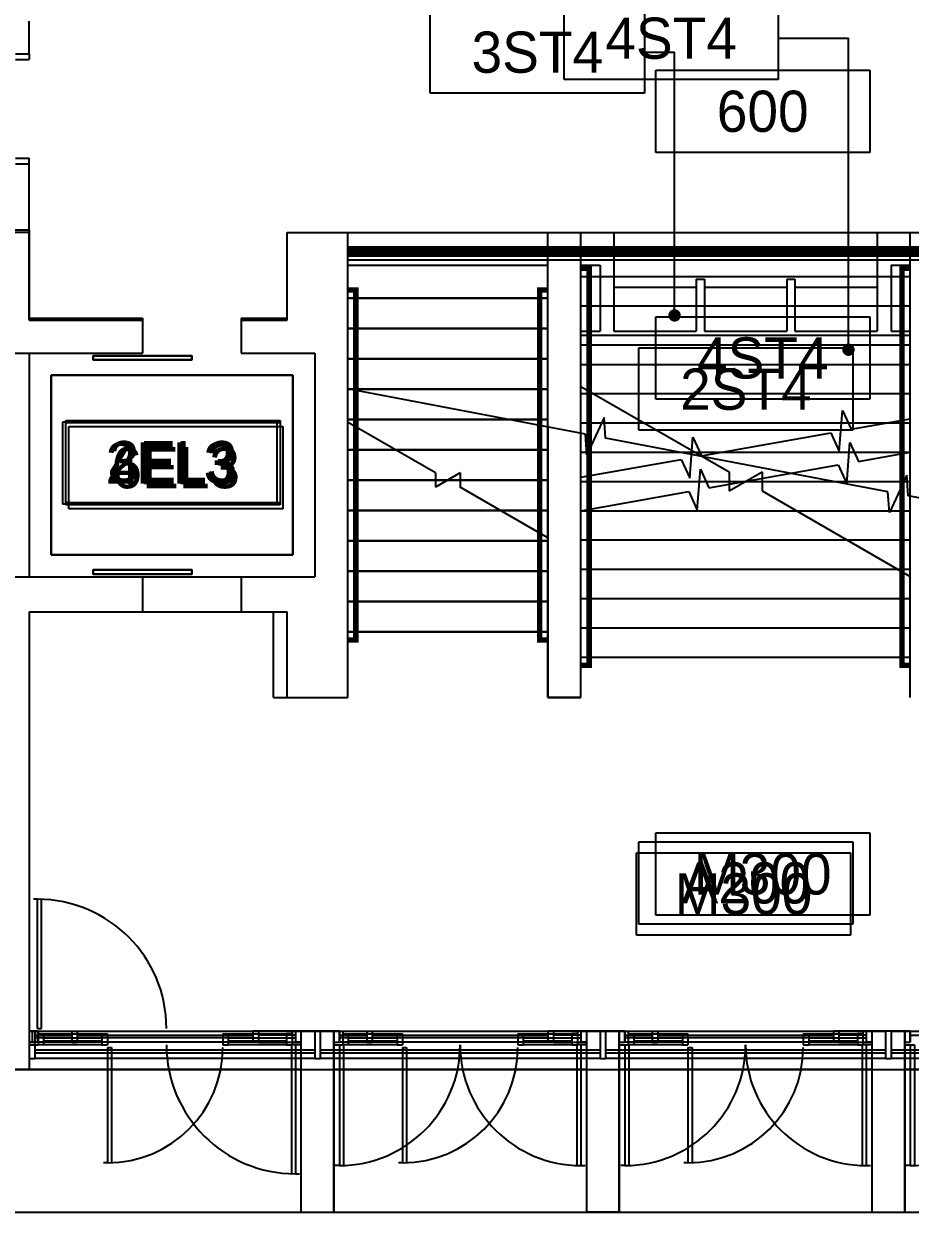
# Model space of a CAD drawing. Header units: inches. Extents: x -219 to 4035, y -10 to 4981.
# Drawn here: x 1685 to 2008, y 2234.5 to 2667.5 of the extents above; entities that cross this region are included whole.
import ezdxf
from ezdxf.enums import TextEntityAlignment as Align

# ---------------------------------------------------------------- set-up
doc = ezdxf.new("R2010")
doc.units = ezdxf.units.IN
doc.header["$LTSCALE"] = 48
doc.header["$MEASUREMENT"] = 0
doc.layers.get('0').update_dxf_attribs({"color": 13, "linetype": 'CONTINUOUS'})
for name, color, linetype in [('F1-BLDG3', 161, 'CONTINUOUS'), ('F2-BLDG1', 7, 'CONTINUOUS'), ('F2-BLDG3', 161, 'CONTINUOUS'), ('F2-BLDG4', 2, 'CONTINUOUS'), ('F2-BRKLINE', 201, 'CONTINUOUS'), ('F2-DOOR1', 3, 'CONTINUOUS'), ('F2-DOORJMB', 32, 'CONTINUOUS'), ('f2-handrail', 3, 'CONTINUOUS'), ('F2-RMNOS', 3, 'CONTINUOUS'), ('F2-STAIR1', 24, 'CONTINUOUS'), ('F2-WINDOW1', 1, 'CONTINUOUS'), ('F2-WINDOW2', 4, 'CONTINUOUS'), ('F3-BLDG1', 7, 'CONTINUOUS'), ('F3-BLDG4', 2, 'CONTINUOUS'), ('F3-BRKLINE', 201, 'CONTINUOUS'), ('F3-DOOR1', 3, 'CONTINUOUS'), ('F3-DOORJMB', 32, 'CONTINUOUS'), ('f3-handrail', 3, 'CONTINUOUS'), ('F3-RMNOS', 3, 'CONTINUOUS'), ('F3-STAIR1', 24, 'CONTINUOUS'), ('F4-BLDG1', 7, 'CONTINUOUS'), ('F4-BLDG4', 2, 'CONTINUOUS'), ('F4-BRKLINE', 201, 'CONTINUOUS'), ('F4-DOOR1', 3, 'CONTINUOUS'), ('f4-handrail', 3, 'CONTINUOUS'), ('F4-RMNOS', 3, 'CONTINUOUS'), ('F4-STAIR1', 24, 'CONTINUOUS'), ('F4-WINDOW1', 1, 'CONTINUOUS'), ('F4-WINDOW2', 4, 'CONTINUOUS'), ('F5-BLDG3', 161, 'CONTINUOUS'), ('F6-BLDG1', 7, 'CONTINUOUS'), ('F6-BLDG3', 161, 'CONTINUOUS'), ('F6-BLDG4', 2, 'CONTINUOUS'), ('F6-BRKLINE', 201, 'CONTINUOUS'), ('F6-DOOR1', 3, 'CONTINUOUS'), ('f6-handrail', 3, 'CONTINUOUS'), ('F6-RMNOS', 3, 'CONTINUOUS'), ('F6-STAIR1', 24, 'CONTINUOUS'), ('F6-WINDOW1', 1, 'CONTINUOUS'), ('F6-WINDOW2', 4, 'CONTINUOUS')]:
    doc.layers.add(name, color=color, linetype=linetype)
doc.styles.add('ORIG-RMNOS', font='noting.shx')

# ---------------------------------------------------------------- blocks, each defined once
blk = doc.blocks.new('rmnos')
at = {"color": 11}
for p, q in [((-0.40625, 0.15625), (0.40625, 0.15625)), ((-0.40625, -0.15625), (-0.40625, 0.15625)), ((0.40625, 0.15625), (0.40625, -0.15625)), ((0.40625, -0.15625), (-0.40625, -0.15625))]:
    blk.add_line(p, q, dxfattribs=at)
at = {"color": 9, "style": 'ORIG-RMNOS'}
blk.add_attdef('ROOM', text='', height=0.15625, dxfattribs=at).set_placement((0, 0), align=Align.MIDDLE)
blk = doc.blocks.new('ADR-44DL')
for p, q in [((0, 45), (-1.5, 45)), ((0, 1), (0, 45)), ((1.5, 1), (1.5, 44.97)), ((86.5, 1), (86.5, 44.97)), ((88, 1), (88, 45)), ((88, 45), (89.5, 45)), ((0, 1), (1.5, 1)), ((88, 1), (86.5, 1))]:
    blk.add_line(p, q)
for centre, start, end in [((0, 1), 0, 90), ((88, 1), 90, 180)]:
    blk.add_arc(centre, 44, start, end)
blk = doc.blocks.new('ADR-42R')
for p, q in [((-1.5, 1), (-1.5, 42.97)), ((0, 1), (0, 43)), ((0, 43), (1.5, 43)), ((0, 1), (-1.5, 1))]:
    blk.add_line(p, q)
blk.add_arc((0, 1), 42, 90, 180)

msp = doc.modelspace()

# ---------------------------------------------------------------- linework, layer by layer
at = {"layer": 'F1-BLDG3'}
msp.add_line((1655, 2286.5), (2241, 2286.5), dxfattribs=at)
at = {"layer": 'F2-BLDG1'}
for p, q in [((1687, 2656.5), (1687, 2668.5)), ((1682, 2656.5), (1687, 2656.5)), ((1682, 2616.5), (1687, 2616.5)), ((1687, 2559.5), (1687, 2616.5)), ((1781, 2591.5), (1803, 2591.5)), ((1781, 2559.5), (1781, 2591.5)), ((1803, 2591.5), (1803, 2422)), ((1876, 2591.5), (1900, 2591.5)), ((1876, 2422), (1876, 2591.5)), ((1900, 2591.5), (1900, 2555.5)), ((1996, 2591.5), (1996, 2555.5)), ((1996, 2591.5), (2020, 2591.5)), ((1930, 2574.5), (1933, 2574.5)), ((1930, 2574.5), (1930, 2555.5)), ((1933, 2574.5), (1933, 2555.5)), ((1963, 2574.5), (1963, 2555.5)), ((1963, 2574.5), (1966, 2574.5)), ((1966, 2574.5), (1966, 2555.5)), ((1687, 2559.5), (1728.25, 2559.5)), ((1728.25, 2559.5), (1728.25, 2547.5)), ((1764.25, 2559.5), (1764.25, 2547.5)), ((1764.25, 2559.5), (1781, 2559.5)), ((1900, 2555.5), (1930, 2555.5)), ((1933, 2555.5), (1963, 2555.5)), ((1966, 2555.5), (1996, 2555.5)), ((1888, 2422), (1888, 2550.5)), ((1888, 2550.5), (2008, 2550.5)), ((2008, 2422), (2008, 2550.5)), ((1675, 2547.5), (1728.25, 2547.5)), ((1764.25, 2547.5), (1791, 2547.5)), ((1791, 2547.5), (1791, 2466)), ((1582, 2466), (1728.25, 2466)), ((1728.25, 2466), (1728.25, 2453.25)), ((1764.25, 2466), (1791, 2466)), ((1764.25, 2466), (1764.25, 2453.25)), ((1687, 2453.25), (1687, 2286.5)), ((1687, 2453.25), (1728.25, 2453.25)), ((1764.25, 2453.25), (1776, 2453.25)), ((1776, 2422), (1776, 2453.25)), ((1776, 2422), (1803, 2422)), ((1888, 2422), (1876, 2422)), ((1786, 2300.5), (1798, 2300.5)), ((1786, 2300.5), (1786, 2234.5)), ((1798, 2300.5), (1798, 2234.5)), ((1890, 2300.5), (1902, 2300.5)), ((1890, 2300.5), (1890, 2234.5)), ((1902, 2300.5), (1902, 2234.5)), ((1994, 2300.5), (1994, 2234.5)), ((2006, 2300.5), (1994, 2300.5)), ((2006, 2300.5), (2006, 2234.5)), ((1687, 2286.5), (1655, 2286.5)), ((1786, 2234.5), (1798, 2234.5)), ((1902, 2234.5), (1890, 2234.5)), ((1994, 2234.5), (2006, 2234.5))]:
    msp.add_line(p, q, dxfattribs=at)
at = {"layer": 'F2-BLDG3'}
for p, q in [((1888, 2579.5), (1895, 2579.5)), ((1888, 2555.5), (1888, 2579.5)), ((1895, 2579.5), (1895, 2555.5)), ((2001, 2579.5), (2001, 2555.5)), ((2001, 2579.5), (2008, 2579.5)), ((2008, 2555.5), (2008, 2579.5)), ((1888, 2555.5), (1895, 2555.5)), ((2001, 2555.5), (2008, 2555.5)), ((1687, 2547.5), (1687, 2466))]:
    msp.add_line(p, q, dxfattribs=at)
at = {"layer": 'F2-BLDG4'}
for p, q in [((1900, 2571.5), (1930, 2571.5)), ((1933, 2571.5), (1963, 2571.5)), ((1966, 2571.5), (1996, 2571.5)), ((1783, 2539.5), (1695, 2539.5)), ((1695, 2539.5), (1695, 2474)), ((1783, 2474), (1783, 2539.5)), ((1695, 2474), (1783, 2474))]:
    msp.add_line(p, q, dxfattribs=at)
at = {"layer": 'F2-BRKLINE'}
for p, q in [((1888, 2535.39), (1942, 2504.21)), ((1942, 2504.21), (1942, 2497.29)), ((1942, 2497.29), (1954, 2504.21)), ((1954, 2504.21), (1954, 2497.29)), ((1954, 2497.29), (2008, 2466.11))]:
    msp.add_line(p, q, dxfattribs=at)
at = {"layer": 'F2-DOOR1'}
for points in [[(1710.25, 2545), (1746.25, 2545), (1746.25, 2546.5), (1710.25, 2546.5)], [(1710.25, 2467), (1746.25, 2467), (1746.25, 2468.5), (1710.25, 2468.5)]]:
    msp.add_lwpolyline(points, close=True, dxfattribs=at)
at = {"layer": 'F2-DOORJMB'}
for p, q in [((1682, 2654.5), (1687, 2654.5)), ((1687, 2656.5), (1687, 2654.5)), ((1682, 2618.5), (1687, 2618.5)), ((1687, 2616.5), (1687, 2618.5))]:
    msp.add_line(p, q, dxfattribs=at)
at = {"layer": 'f2-handrail', "const_width": 2}
for points in [[(1803, 2443), (1806, 2443), (1806, 2570.5), (1803, 2570.5)], [(1876, 2443), (1873, 2443), (1873, 2570.5), (1876, 2570.5)], [(1888, 2433.75), (1891, 2433.75), (1891, 2533.66)], [(2005, 2467.84), (2005, 2433.75), (2008, 2433.75)]]:
    msp.add_lwpolyline(points, dxfattribs=at)
at = {"layer": 'F2-STAIR1'}
for p, q in [((1876, 2567.5), (1803, 2567.5)), ((1876, 2556.45), (1803, 2556.45)), ((1876, 2545.41), (1803, 2545.41)), ((1876, 2534.36), (1803, 2534.36)), ((1888, 2532.75), (1892.57, 2532.75)), ((1876, 2523.32), (1803, 2523.32)), ((1888, 2522.08), (1911.05, 2522.08)), ((1876, 2512.27), (1803, 2512.27)), ((1888, 2511.42), (1929.52, 2511.42)), ((1876, 2501.23), (1803, 2501.23)), ((1888, 2500.75), (1942, 2500.75)), ((1948, 2500.75), (1954, 2500.75)), ((1876, 2490.18), (1803, 2490.18)), ((1888, 2490.08), (1966.48, 2490.08)), ((1876, 2479.14), (1803, 2479.14)), ((1888, 2479.42), (1984.95, 2479.42)), ((1888, 2468.75), (2003.43, 2468.75)), ((1876, 2468.09), (1803, 2468.09)), ((1876, 2457.05), (1803, 2457.05)), ((1888, 2458.08), (2008, 2458.08)), ((1888, 2447.42), (2008, 2447.42)), ((1876, 2446), (1803, 2446)), ((1888, 2436.75), (2008, 2436.75))]:
    msp.add_line(p, q, dxfattribs=at)
at = {"layer": 'F2-WINDOW1'}
for p, q in [((1692.25, 2299.5), (1713.5, 2299.5)), ((1759.5, 2299.5), (1780.75, 2299.5)), ((1803.25, 2299.5), (1821, 2299.5)), ((1867, 2299.5), (1884.75, 2299.5)), ((1907.25, 2299.5), (1925, 2299.5)), ((1971, 2299.5), (1988.75, 2299.5)), ((1692.25, 2298), (1713.5, 2298)), ((1692.25, 2297), (1713.5, 2297)), ((1713.5, 2295.5), (1692.25, 2295.5)), ((1759.5, 2298), (1780.75, 2298)), ((1759.5, 2297), (1780.75, 2297)), ((1780.75, 2295.5), (1759.5, 2295.5)), ((1803.25, 2298), (1821, 2298)), ((1803.25, 2297), (1821, 2297)), ((1821, 2295.5), (1803.25, 2295.5)), ((1867, 2298), (1884.75, 2298)), ((1867, 2297), (1884.75, 2297)), ((1884.75, 2295.5), (1867, 2295.5)), ((1907.25, 2298), (1925, 2298)), ((1907.25, 2297), (1925, 2297)), ((1925, 2295.5), (1907.25, 2295.5)), ((1971, 2298), (1988.75, 2298)), ((1971, 2297), (1988.75, 2297)), ((1988.75, 2295.5), (1971, 2295.5))]:
    msp.add_line(p, q, dxfattribs=at)
at = {"layer": 'F2-WINDOW2'}
for p, q in [((1687, 2300.5), (1690.25, 2300.5)), ((1690.25, 2300.5), (1690.25, 2295.5)), ((1690.25, 2299.5), (1692.25, 2299.5)), ((1692.25, 2299.5), (1692.25, 2295.5)), ((1713.5, 2299.5), (1715.5, 2299.5)), ((1713.5, 2299.5), (1713.5, 2295.5)), ((1715.5, 2299.5), (1715.5, 2295.5)), ((1757.5, 2299.5), (1759.5, 2299.5)), ((1757.5, 2299.5), (1757.5, 2295.5)), ((1759.5, 2299.5), (1759.5, 2295.5)), ((1782.75, 2299.5), (1780.75, 2299.5)), ((1780.75, 2299.5), (1780.75, 2295.5)), ((1782.75, 2300.5), (1782.75, 2295.5)), ((1786, 2300.5), (1782.75, 2300.5)), ((1798, 2300.5), (1801.25, 2300.5)), ((1801.25, 2300.5), (1801.25, 2295.5)), ((1801.25, 2299.5), (1803.25, 2299.5)), ((1803.25, 2299.5), (1803.25, 2295.5)), ((1821, 2299.5), (1823, 2299.5)), ((1821, 2299.5), (1821, 2295.5)), ((1823, 2299.5), (1823, 2295.5)), ((1865, 2299.5), (1865, 2295.5)), ((1865, 2299.5), (1867, 2299.5)), ((1867, 2299.5), (1867, 2295.5)), ((1886.75, 2299.5), (1884.75, 2299.5)), ((1884.75, 2299.5), (1884.75, 2295.5)), ((1886.75, 2300.5), (1886.75, 2295.5)), ((1890, 2300.5), (1886.75, 2300.5)), ((1902, 2300.5), (1905.25, 2300.5)), ((1905.25, 2300.5), (1905.25, 2295.5)), ((1905.25, 2299.5), (1907.25, 2299.5)), ((1907.25, 2299.5), (1907.25, 2295.5)), ((1925, 2299.5), (1927, 2299.5)), ((1925, 2299.5), (1925, 2295.5)), ((1927, 2299.5), (1927, 2295.5)), ((1969, 2299.5), (1971, 2299.5)), ((1969, 2299.5), (1969, 2295.5)), ((1971, 2299.5), (1971, 2295.5)), ((1990.75, 2299.5), (1988.75, 2299.5)), ((1988.75, 2299.5), (1988.75, 2295.5)), ((1990.75, 2300.5), (1990.75, 2295.5)), ((1994, 2300.5), (1990.75, 2300.5)), ((2006, 2300.5), (2009.25, 2300.5)), ((1687, 2295.5), (1690.25, 2295.5)), ((1692.25, 2295.5), (1690.25, 2295.5)), ((1713.5, 2295.5), (1715.5, 2295.5)), ((1757.5, 2295.5), (1759.5, 2295.5)), ((1780.75, 2295.5), (1782.75, 2295.5)), ((1786, 2295.5), (1782.75, 2295.5)), ((1798, 2295.5), (1801.25, 2295.5)), ((1803.25, 2295.5), (1801.25, 2295.5)), ((1821, 2295.5), (1823, 2295.5)), ((1865, 2295.5), (1867, 2295.5)), ((1884.75, 2295.5), (1886.75, 2295.5)), ((1890, 2295.5), (1886.75, 2295.5)), ((1902, 2295.5), (1905.25, 2295.5)), ((1907.25, 2295.5), (1905.25, 2295.5)), ((1925, 2295.5), (1927, 2295.5)), ((1969, 2295.5), (1971, 2295.5)), ((1988.75, 2295.5), (1990.75, 2295.5)), ((1994, 2295.5), (1990.75, 2295.5)), ((2006, 2295.5), (2009.25, 2295.5))]:
    msp.add_line(p, q, dxfattribs=at)
at = {"layer": 'F3-BLDG1'}
for p, q in [((1687, 2591.5), (1635.25, 2591.5)), ((1687, 2591.5), (1687, 2559.5)), ((1781, 2591.5), (1803, 2591.5)), ((1781, 2559.5), (1781, 2591.5)), ((1803, 2591.5), (1803, 2422)), ((1876, 2591.5), (1888, 2591.5)), ((1876, 2422), (1876, 2591.5)), ((1888, 2422), (1888, 2591.5)), ((2008, 2591.5), (2020, 2591.5)), ((2008, 2422), (2008, 2591.5)), ((1687, 2559.5), (1728.25, 2559.5)), ((1728.25, 2559.5), (1728.25, 2547.5)), ((1764.25, 2559.5), (1764.25, 2547.5)), ((1764.25, 2559.5), (1781, 2559.5)), ((1687, 2547.5), (1687, 2466)), ((1687, 2547.5), (1687, 2466)), ((1687, 2547.5), (1728.25, 2547.5)), ((1764.25, 2547.5), (1791, 2547.5)), ((1791, 2547.5), (1791, 2466)), ((1687, 2466), (1728.25, 2466)), ((1728.25, 2466), (1728.25, 2453.25)), ((1764.25, 2466), (1791, 2466)), ((1764.25, 2466), (1764.25, 2453.25)), ((1687, 2453.25), (1687, 2300.5)), ((1687, 2453.25), (1728.25, 2453.25)), ((1764.25, 2453.25), (1776, 2453.25)), ((1776, 2422), (1776, 2453.25)), ((1776, 2422), (1803, 2422)), ((1876, 2422), (1888, 2422)), ((1688, 2300.5), (1687, 2300.5)), ((1688, 2300.5), (1688, 2296.5)), ((1786, 2300.5), (1786, 2234.5)), ((1798, 2300.5), (1786, 2300.5)), ((1798, 2234.5), (1798, 2300.5)), ((1890, 2300.5), (1890, 2234.5)), ((1902, 2300.5), (1890, 2300.5)), ((1902, 2234.5), (1902, 2300.5)), ((1994, 2300.5), (1994, 2234.5)), ((2006, 2300.5), (1994, 2300.5)), ((2006, 2234.5), (2006, 2300.5)), ((1687, 2296.5), (1687, 2286.5)), ((1688, 2296.5), (1687, 2296.5)), ((1662.75, 2286.5), (1687, 2286.5)), ((1786, 2234.5), (1798, 2234.5)), ((1890, 2234.5), (1902, 2234.5)), ((1994, 2234.5), (2006, 2234.5))]:
    msp.add_line(p, q, dxfattribs=at)
at = {"layer": 'F3-BLDG4'}
for p, q in [((1783, 2539.5), (1695, 2539.5)), ((1695, 2539.5), (1695, 2474)), ((1783, 2474), (1783, 2539.5)), ((1695, 2474), (1783, 2474))]:
    msp.add_line(p, q, dxfattribs=at)
at = {"layer": 'F3-BRKLINE'}
for p, q in [((1982.16, 2511.64), (1983.29, 2526.6)), ((1983.29, 2526.6), (1986.43, 2519.78)), ((1986.43, 2519.78), (2008, 2523.61)), ((1927.64, 2501.95), (1928.77, 2516.91)), ((1928.77, 2516.91), (1931.91, 2510.09)), ((1931.91, 2510.09), (1979.05, 2518.47)), ((1979.05, 2518.47), (1982.16, 2511.64)), ((1984.91, 2499.93), (1986.04, 2514.89)), ((1986.04, 2514.89), (1989.18, 2508.07)), ((1989.18, 2508.07), (2008, 2511.42)), ((1888, 2502.28), (1924.53, 2508.77)), ((1924.53, 2508.77), (1927.64, 2501.95)), ((1930.39, 2490.24), (1931.52, 2505.2)), ((1931.52, 2505.2), (1934.66, 2498.38)), ((1934.66, 2498.38), (1981.8, 2506.76)), ((1981.8, 2506.76), (1984.91, 2499.93)), ((1888, 2490.08), (1927.28, 2497.07)), ((1927.28, 2497.07), (1930.39, 2490.24))]:
    msp.add_line(p, q, dxfattribs=at)
at = {"layer": 'F3-DOOR1'}
for p, q in [((1690, 2348.5), (1688.5, 2348.5)), ((1690, 2301.5), (1690, 2348.5)), ((1691.5, 2301.5), (1691.5, 2348.48)), ((1690, 2301.5), (1691.5, 2301.5)), ((1784, 2295.5), (1782.5, 2295.5)), ((1782.5, 2295.5), (1782.5, 2248.52)), ((1784, 2295.5), (1784, 2248.5)), ((1784, 2248.5), (1785.5, 2248.5))]:
    msp.add_line(p, q, dxfattribs=at)
for points in [[(1710.25, 2545), (1746.25, 2545), (1746.25, 2546.5), (1710.25, 2546.5)], [(1710.25, 2468.5), (1746.25, 2468.5), (1746.25, 2467), (1710.25, 2467)]]:
    msp.add_lwpolyline(points, close=True, dxfattribs=at)
for centre, start, end in [((1690, 2301.5), 0, 90), ((1784, 2295.5), 180, 270)]:
    msp.add_arc(centre, 47, start, end, dxfattribs=at)
at = {"layer": 'F3-DOORJMB'}
for p, q in [((1690, 2300.5), (1688, 2300.5)), ((1690, 2300.5), (1690, 2296.5)), ((1784, 2300.5), (1784, 2296.5)), ((1786, 2300.5), (1784, 2300.5)), ((1800, 2300.5), (1798, 2300.5)), ((1800, 2296.5), (1800, 2300.5)), ((1888, 2300.5), (1888, 2296.5)), ((1890, 2300.5), (1888, 2300.5)), ((1904, 2300.5), (1902, 2300.5)), ((1904, 2296.5), (1904, 2300.5)), ((1992, 2300.5), (1992, 2296.5)), ((1994, 2300.5), (1992, 2300.5)), ((2008, 2300.5), (2006, 2300.5)), ((2008, 2296.5), (2008, 2300.5)), ((1690, 2296.5), (1688, 2296.5)), ((1784, 2296.5), (1786, 2296.5)), ((1798, 2296.5), (1800, 2296.5)), ((1888, 2296.5), (1890, 2296.5)), ((1902, 2296.5), (1904, 2296.5)), ((1992, 2296.5), (1994, 2296.5)), ((2006, 2296.5), (2008, 2296.5))]:
    msp.add_line(p, q, dxfattribs=at)
at = {"layer": 'f3-handrail', "const_width": 2}
for points in [[(1888, 2578.42), (1891, 2578.42), (1891, 2502.81)], [(2008, 2578.42), (2005, 2578.42), (2005, 2523.08)], [(1803, 2443), (1806, 2443), (1806, 2570.5), (1803, 2570.5)], [(1876, 2570.5), (1873, 2570.5), (1873, 2443), (1876, 2443)], [(2005, 2510.88), (2005, 2438.35)], [(1891, 2490.62), (1891, 2438.35)]]:
    msp.add_lwpolyline(points, dxfattribs=at)
at = {"layer": 'F3-RMNOS', "color": 4}
for p, q in [((1911.13, 2657.16), (1922.13, 2657.16)), ((1922.13, 2571), (1922.13, 2657.16)), ((1922.13, 2559), (1922.13, 2571))]:
    msp.add_line(p, q, dxfattribs=at)
at = {"layer": 'F3-RMNOS', "color": 4, "const_width": 2.25}
msp.add_lwpolyline([(1922.13, 2562.38, 1), (1922.13, 2560.12, 1)], format="xyb", close=True, dxfattribs=at)
at = {"layer": 'F3-STAIR1'}
for p, q in [((1888, 2575.42), (2008, 2575.42)), ((1803, 2567.5), (1876, 2567.5)), ((1888, 2564.75), (2008, 2564.75)), ((1803, 2556.45), (1876, 2556.45)), ((1888, 2554.08), (2008, 2554.08)), ((1803, 2545.41), (1876, 2545.41)), ((1888, 2543.42), (2008, 2543.42)), ((1803, 2534.36), (1876, 2534.36)), ((1888, 2532.75), (2008, 2532.75)), ((1803, 2523.32), (1876, 2523.32)), ((1888, 2522.08), (1999.39, 2522.08)), ((1803, 2512.27), (1876, 2512.27)), ((1888, 2511.42), (1928.35, 2511.42)), ((1931.3, 2511.42), (1939.39, 2511.42)), ((1985.78, 2511.42), (1987.64, 2511.42)), ((1803, 2501.23), (1876, 2501.23)), ((1931.18, 2500.75), (1933.57, 2500.75)), ((1948, 2500.75), (2008, 2500.75)), ((1803, 2490.18), (1876, 2490.18)), ((1888, 2490.08), (2008, 2490.08)), ((1803, 2479.14), (1876, 2479.14)), ((1888, 2479.42), (2008, 2479.42)), ((1888, 2468.75), (2008, 2468.75)), ((1803, 2468.09), (1876, 2468.09)), ((1803, 2457.05), (1876, 2457.05)), ((1803, 2446), (1876, 2446))]:
    msp.add_line(p, q, dxfattribs=at)
at = {"layer": 'F4-BLDG1'}
for p, q in [((1687, 2591.5), (1635.25, 2591.5)), ((1687, 2591.5), (1687, 2560.25)), ((1781, 2591.5), (1888, 2591.5)), ((1781, 2560.25), (1781, 2591.5)), ((1888, 2422), (1888, 2591.5)), ((2008, 2591.5), (2116, 2591.5)), ((2008, 2422), (2008, 2591.5)), ((1803, 2579.5), (1876, 2579.5)), ((1803, 2579.5), (1803, 2422)), ((1876, 2422), (1876, 2579.5)), ((1687, 2560.25), (1728.25, 2560.25)), ((1728.25, 2560.25), (1728.25, 2547.5)), ((1764.25, 2560.25), (1764.25, 2547.5)), ((1764.25, 2560.25), (1781, 2560.25)), ((1687, 2547.5), (1687, 2466)), ((1687, 2547.5), (1728.25, 2547.5)), ((1764.25, 2547.5), (1791, 2547.5)), ((1791, 2547.5), (1791, 2466)), ((1687, 2466), (1728.25, 2466)), ((1728.25, 2466), (1728.25, 2453.25)), ((1764.25, 2466), (1791, 2466)), ((1764.25, 2466), (1764.25, 2453.25)), ((1687, 2453.25), (1687, 2286.5)), ((1687, 2453.25), (1728.25, 2453.25)), ((1764.25, 2453.25), (1781, 2453.25)), ((1781, 2422), (1781, 2453.25)), ((1781, 2422), (1803, 2422)), ((1888, 2422), (1876, 2422)), ((1786, 2300.5), (1786, 2234.5)), ((1786, 2300.5), (1798, 2300.5)), ((1798, 2300.5), (1798, 2234.5)), ((1890, 2300.5), (1890, 2234.5)), ((1890, 2300.5), (1902, 2300.5)), ((1902, 2300.5), (1902, 2234.5)), ((1994, 2300.5), (1994, 2234.5)), ((2006, 2300.5), (1994, 2300.5)), ((2006, 2300.5), (2006, 2234.5)), ((1687, 2286.5), (1655, 2286.5)), ((1786, 2234.5), (1798, 2234.5)), ((1902, 2234.5), (1890, 2234.5)), ((1994, 2234.5), (2006, 2234.5))]:
    msp.add_line(p, q, dxfattribs=at)
at = {"layer": 'F4-BLDG4'}
for p, q in [((1695, 2539.5), (1695, 2474)), ((1783, 2539.5), (1695, 2539.5)), ((1783, 2474), (1783, 2539.5)), ((1695, 2474), (1783, 2474)), ((1786, 2286.5), (1687, 2286.5)), ((1890, 2286.5), (1798, 2286.5)), ((1994, 2286.5), (1902, 2286.5)), ((2098, 2286.5), (2006, 2286.5))]:
    msp.add_line(p, q, dxfattribs=at)
at = {"layer": 'F4-BRKLINE'}
for p, q in [((1835, 2503.83), (1803, 2522.3)), ((1835, 2503.83), (1835, 2498.63)), ((1844, 2503.83), (1835, 2498.63)), ((1844, 2503.83), (1844, 2498.63)), ((1876, 2480.15), (1844, 2498.63))]:
    msp.add_line(p, q, dxfattribs=at)
at = {"layer": 'F4-DOOR1'}
for points in [[(1710.25, 2546.5), (1710.25, 2545), (1746.25, 2545), (1746.25, 2546.5)], [(1710.25, 2468.5), (1710.25, 2467), (1746.25, 2467), (1746.25, 2468.5)]]:
    msp.add_lwpolyline(points, close=True, dxfattribs=at)
at = {"layer": 'f4-handrail', "const_width": 2}
for points in [[(1888, 2578.42), (1891, 2578.42), (1891, 2438.35)], [(2008, 2578.42), (2005, 2578.42), (2005, 2438.35)], [(1803, 2443), (1806, 2443), (1806, 2520.57)], [(1876, 2443), (1873, 2443), (1873, 2481.89)]]:
    msp.add_lwpolyline(points, dxfattribs=at)
at = {"layer": 'F4-RMNOS', "color": 4}
for p, q in [((1959.88, 2662.25), (1985.5, 2662.25)), ((1985.5, 2558.5), (1985.5, 2662.25)), ((1985.5, 2546.5), (1985.5, 2558.5))]:
    msp.add_line(p, q, dxfattribs=at)
at = {"layer": 'F4-RMNOS', "color": 4, "const_width": 2.25}
msp.add_lwpolyline([(1985.5, 2549.88, 1), (1985.5, 2547.62, 1)], format="xyb", close=True, dxfattribs=at)
at = {"layer": 'F4-STAIR1'}
for p, q in [((1888, 2575.42), (2008, 2575.42)), ((1888, 2564.75), (2008, 2564.75)), ((1888, 2554.08), (2008, 2554.08)), ((1888, 2543.42), (2008, 2543.42)), ((1888, 2532.75), (2008, 2532.75)), ((1888, 2522.08), (2008, 2522.08)), ((1803, 2512.27), (1820.37, 2512.27)), ((1888, 2511.42), (2008, 2511.42)), ((1803, 2501.23), (1835, 2501.23)), ((1839.5, 2501.23), (1844, 2501.23)), ((1888, 2500.75), (2008, 2500.75)), ((1803, 2490.18), (1858.63, 2490.18)), ((1888, 2490.08), (2008, 2490.08)), ((1803, 2479.14), (1876, 2479.14)), ((1888, 2479.42), (2008, 2479.42)), ((1888, 2468.75), (2008, 2468.75)), ((1803, 2468.09), (1876, 2468.09)), ((1803, 2457.05), (1876, 2457.05)), ((1803, 2446), (1876, 2446))]:
    msp.add_line(p, q, dxfattribs=at)
at = {"layer": 'F4-WINDOW1'}
for p, q in [((1689, 2300.5), (1702.5, 2300.5)), ((1704.5, 2300.5), (1768.5, 2300.5)), ((1784, 2300.5), (1770.5, 2300.5)), ((1800, 2300.5), (1810, 2300.5)), ((1812, 2300.5), (1876, 2300.5)), ((1888, 2300.5), (1878, 2300.5)), ((1904, 2300.5), (1914, 2300.5)), ((1916, 2300.5), (1980, 2300.5)), ((1992, 2300.5), (1982, 2300.5)), ((2008, 2300.5), (2018, 2300.5)), ((1689, 2299), (1702.5, 2299)), ((1702.5, 2298), (1689, 2298)), ((1702.5, 2296.5), (1689, 2296.5)), ((1704.5, 2299), (1768.5, 2299)), ((1768.5, 2298), (1704.5, 2298)), ((1768.5, 2296.5), (1704.5, 2296.5)), ((1784, 2299), (1770.5, 2299)), ((1770.5, 2298), (1784, 2298)), ((1770.5, 2296.5), (1784, 2296.5)), ((1800, 2299), (1810, 2299)), ((1810, 2298), (1800, 2298)), ((1810, 2296.5), (1800, 2296.5)), ((1812, 2299), (1876, 2299)), ((1876, 2298), (1812, 2298)), ((1876, 2296.5), (1812, 2296.5)), ((1888, 2299), (1878, 2299)), ((1878, 2298), (1888, 2298)), ((1878, 2296.5), (1888, 2296.5)), ((1904, 2299), (1914, 2299)), ((1914, 2298), (1904, 2298)), ((1914, 2296.5), (1904, 2296.5)), ((1916, 2299), (1980, 2299)), ((1980, 2298), (1916, 2298)), ((1980, 2296.5), (1916, 2296.5)), ((1992, 2299), (1982, 2299)), ((1982, 2298), (1992, 2298)), ((1982, 2296.5), (1992, 2296.5)), ((2008, 2299), (2018, 2299))]:
    msp.add_line(p, q, dxfattribs=at)
at = {"layer": 'F4-WINDOW2'}
for p, q in [((1687, 2300.5), (1689, 2300.5)), ((1689, 2300.5), (1689, 2296.5)), ((1702.5, 2300.5), (1704.5, 2300.5)), ((1702.5, 2300.5), (1702.5, 2296.5)), ((1704.5, 2300.5), (1704.5, 2296.5)), ((1768.5, 2300.5), (1768.5, 2296.5)), ((1770.5, 2300.5), (1768.5, 2300.5)), ((1770.5, 2300.5), (1770.5, 2296.5)), ((1784, 2300.5), (1786, 2300.5)), ((1784, 2300.5), (1784, 2296.5)), ((1798, 2300.5), (1800, 2300.5)), ((1800, 2300.5), (1800, 2296.5)), ((1810, 2300.5), (1812, 2300.5)), ((1810, 2300.5), (1810, 2296.5)), ((1812, 2300.5), (1812, 2296.5)), ((1876, 2300.5), (1876, 2296.5)), ((1878, 2300.5), (1876, 2300.5)), ((1878, 2300.5), (1878, 2296.5)), ((1888, 2300.5), (1888, 2296.5)), ((1888, 2300.5), (1890, 2300.5)), ((1902, 2300.5), (1904, 2300.5)), ((1904, 2300.5), (1904, 2296.5)), ((1914, 2300.5), (1914, 2296.5)), ((1914, 2300.5), (1916, 2300.5)), ((1916, 2300.5), (1916, 2296.5)), ((1982, 2300.5), (1980, 2300.5)), ((1980, 2300.5), (1980, 2296.5)), ((1982, 2300.5), (1982, 2296.5)), ((1992, 2300.5), (1992, 2296.5)), ((1994, 2300.5), (1992, 2300.5)), ((2008, 2300.5), (2006, 2300.5)), ((2008, 2300.5), (2008, 2296.5)), ((1687, 2296.5), (1689, 2296.5)), ((1702.5, 2296.5), (1704.5, 2296.5)), ((1770.5, 2296.5), (1768.5, 2296.5)), ((1786, 2296.5), (1784, 2296.5)), ((1798, 2296.5), (1800, 2296.5)), ((1810, 2296.5), (1812, 2296.5)), ((1878, 2296.5), (1876, 2296.5)), ((1890, 2296.5), (1888, 2296.5)), ((1902, 2296.5), (1904, 2296.5)), ((1914, 2296.5), (1916, 2296.5)), ((1982, 2296.5), (1980, 2296.5)), ((1994, 2296.5), (1992, 2296.5)), ((2006, 2296.5), (2008, 2296.5))]:
    msp.add_line(p, q, dxfattribs=at)
at = {"layer": 'F5-BLDG3'}
msp.add_lwpolyline([(1633, 2234.5), (2263, 2234.5), (2263, 2285.5), (2291, 2285.5), (2291, 2268.5), (2377, 2268.5), (2377, 2285.5), (2405, 2285.5), (2405, 2234.5), (2987, 2234.5), (2987, 2285.5), (3015, 2285.5), (3015, 2268.5), (3101, 2268.5), (3101, 2285.5)], dxfattribs=at)
at = {"layer": 'F6-BLDG1'}
for p, q in [((1687, 2592.25), (1638, 2592.25)), ((1687, 2592.25), (1687, 2560.25)), ((1781, 2560.25), (1781, 2591.5)), ((1781, 2591.5), (1803, 2591.5)), ((1803, 2591.5), (1803, 2422)), ((1687, 2560.25), (1728.25, 2560.25)), ((1728.25, 2560.25), (1728.25, 2547.5)), ((1764.25, 2560.25), (1781, 2560.25)), ((1764.25, 2560.25), (1764.25, 2547.5)), ((1687, 2547.5), (1728.25, 2547.5)), ((1687, 2547.5), (1687, 2466)), ((1764.25, 2547.5), (1791, 2547.5)), ((1791, 2547.5), (1791, 2466)), ((1876, 2520.56), (1876, 2422)), ((1888, 2422), (1888, 2518.27)), ((1687, 2466), (1791, 2466)), ((1687, 2453.25), (1781, 2453.25)), ((1687, 2453.25), (1687, 2286.5)), ((1781, 2422), (1781, 2453.25)), ((1781, 2422), (1803, 2422)), ((1876, 2422), (1888, 2422)), ((1687, 2286.5), (1655, 2286.5))]:
    msp.add_line(p, q, dxfattribs=at)
at = {"layer": 'F6-BLDG3'}
for p, q in [((1803, 2591.5), (2093, 2591.5)), ((1803, 2581.5), (2093, 2581.5)), ((1655, 2234.5), (2241, 2234.5))]:
    msp.add_line(p, q, dxfattribs=at)
at = {"layer": 'F6-BLDG4'}
for p, q in [((1695, 2474), (1695, 2539.5)), ((1695, 2539.5), (1783, 2539.5)), ((1783, 2539.5), (1783, 2474)), ((1783, 2474), (1695, 2474)), ((1689, 2300.5), (1791, 2300.5)), ((1793, 2300.5), (1895, 2300.5)), ((1897, 2300.5), (1999, 2300.5)), ((2001, 2300.5), (2103, 2300.5))]:
    msp.add_line(p, q, dxfattribs=at)
at = {"layer": 'F6-BRKLINE'}
for p, q in [((1889.63, 2517.96), (1803, 2534.5)), ((1896.53, 2524.04), (1890.14, 2510.47)), ((1897, 2516.55), (1896.53, 2524.04)), ((1890.14, 2510.47), (1889.63, 2517.96)), ((1999.89, 2496.91), (1897, 2516.55)), ((2006.79, 2502.99), (2000.4, 2489.42)), ((2007.26, 2495.51), (2006.79, 2502.99)), ((2000.4, 2489.42), (1999.89, 2496.91)), ((2093, 2479.14), (2007.26, 2495.51))]:
    msp.add_line(p, q, dxfattribs=at)
at = {"layer": 'F6-DOOR1'}
msp.add_lwpolyline([(1710.25, 2546.5), (1746.25, 2546.5), (1746.25, 2545), (1710.25, 2545)], close=True, dxfattribs=at)
at = {"layer": 'f6-handrail'}
for points, const_width in [([(1803, 2584.5), (2093, 2584.5)], 4), ([(1803, 2443), (1806, 2443), (1806, 2533.93)], 2), ([(1876, 2443), (1873, 2443), (1873, 2521.14)], 2), ([(1891, 2438.35), (1891, 2512.3)], 2), ([(2005, 2438.35), (2005, 2499.19)], 2)]:
    msp.add_lwpolyline(points, dxfattribs=dict(at, const_width=const_width))
at = {"layer": 'F6-STAIR1'}
for p, q in [((1803, 2523.32), (1861.57, 2523.32)), ((1895.61, 2522.08), (1896.65, 2522.08)), ((1803, 2512.27), (1876, 2512.27)), ((1888, 2511.42), (1923.91, 2511.42)), ((1803, 2501.23), (1876, 2501.23)), ((1888, 2500.75), (1979.79, 2500.75)), ((2005.73, 2500.75), (2006.93, 2500.75)), ((1803, 2490.18), (1876, 2490.18)), ((1888, 2490.08), (2008, 2490.08)), ((1803, 2479.14), (1876, 2479.14)), ((1888, 2479.42), (2008, 2479.42)), ((1888, 2468.75), (2008, 2468.75)), ((1803, 2468.09), (1876, 2468.09)), ((1803, 2457.05), (1876, 2457.05)), ((1803, 2446), (1876, 2446))]:
    msp.add_line(p, q, dxfattribs=at)
at = {"layer": 'F6-WINDOW1'}
for p, q in [((1791, 2293.5), (1689, 2293.5)), ((1791, 2292.5), (1689, 2292.5)), ((1895, 2293.5), (1793, 2293.5)), ((1895, 2292.5), (1793, 2292.5)), ((1999, 2293.5), (1897, 2293.5)), ((1999, 2292.5), (1897, 2292.5)), ((2103, 2293.5), (2001, 2293.5)), ((2103, 2292.5), (2001, 2292.5)), ((1791, 2290.5), (1689, 2290.5)), ((1895, 2290.5), (1793, 2290.5)), ((1999, 2290.5), (1897, 2290.5)), ((2103, 2290.5), (2001, 2290.5))]:
    msp.add_line(p, q, dxfattribs=at)
at = {"layer": 'F6-WINDOW2'}
for p, q in [((1687, 2300.5), (1689, 2300.5)), ((1689, 2300.5), (1689, 2290.5)), ((1791, 2300.5), (1791, 2290.5)), ((1793, 2300.5), (1791, 2300.5)), ((1793, 2300.5), (1793, 2290.5)), ((1897, 2300.5), (1895, 2300.5)), ((1895, 2300.5), (1895, 2290.5)), ((1897, 2300.5), (1897, 2290.5)), ((2001, 2300.5), (1999, 2300.5)), ((1999, 2300.5), (1999, 2290.5)), ((2001, 2300.5), (2001, 2290.5)), ((1687, 2290.5), (1689, 2290.5)), ((1791, 2290.5), (1793, 2290.5)), ((1895, 2290.5), (1897, 2290.5)), ((1999, 2290.5), (2001, 2290.5))]:
    msp.add_line(p, q, dxfattribs=at)

# ---------------------------------------------------------------- block references
at = {"layer": 'F2-DOOR1', "rotation": 180}
for p in [(1715.5, 2295.5), (1823, 2295.5), (1927, 2295.5)]:
    msp.add_blockref('ADR-42R', p, dxfattribs=at)
at = {"layer": 'F2-RMNOS'}
ref = msp.add_blockref('rmnos', (1948.12, 2534.38), dxfattribs=dict(at, xscale=96, yscale=96, zscale=96))
ref.add_attrib('ROOM', '2ST4', dxfattribs={"layer": '0', "color": 9, "height": 15, "style": 'ORIG-RMNOS'}).set_placement((1948.12, 2534.38), align=Align.MIDDLE)
ref = msp.add_blockref('rmnos', (1738.25, 2507.5), dxfattribs=dict(at, xscale=96, yscale=96, zscale=96))
ref.add_attrib('ROOM', '2EL3', dxfattribs={"layer": '0', "color": 9, "height": 15, "style": 'ORIG-RMNOS'}).set_placement((1738.25, 2507.5), align=Align.MIDDLE)
ref = msp.add_blockref('rmnos', (1948.12, 2354.5), dxfattribs=dict(at, xscale=96, yscale=96, zscale=96))
ref.add_attrib('ROOM', 'A200', dxfattribs={"layer": '0', "color": 9, "height": 15, "style": 'ORIG-RMNOS'}).set_placement((1948.12, 2354.5), align=Align.MIDDLE)
at = {"layer": 'F3-DOOR1', "rotation": 180}
for p in [(1888, 2296.5), (1992, 2296.5), (2096, 2296.5)]:
    msp.add_blockref('ADR-44DL', p, dxfattribs=at)
at = {"layer": 'F3-RMNOS'}
ref = msp.add_blockref('rmnos', (1872.13, 2657.16), dxfattribs=dict(at, xscale=96, yscale=96, zscale=96))
ref.add_attrib('ROOM', '3ST4', dxfattribs={"layer": '0', "color": 9, "height": 15, "style": 'ORIG-RMNOS'}).set_placement((1872.13, 2657.16), align=Align.MIDDLE)
ref = msp.add_blockref('rmnos', (1739.38, 2508), dxfattribs=dict(at, xscale=96, yscale=96, zscale=96))
ref.add_attrib('ROOM', '3EL3', dxfattribs={"layer": '0', "color": 9, "height": 15, "style": 'ORIG-RMNOS'}).set_placement((1739.38, 2508), align=Align.MIDDLE)
ref = msp.add_blockref('rmnos', (1947.25, 2350.5), dxfattribs=dict(at, xscale=96, yscale=96, zscale=96))
ref.add_attrib('ROOM', 'M300', dxfattribs={"layer": '0', "color": 9, "height": 15, "style": 'ORIG-RMNOS'}).set_placement((1947.25, 2350.5), align=Align.MIDDLE)
at = {"layer": 'F4-RMNOS'}
ref = msp.add_blockref('rmnos', (1920.88, 2662.25), dxfattribs=dict(at, xscale=96, yscale=96, zscale=96))
ref.add_attrib('ROOM', '4ST4', dxfattribs={"layer": '0', "color": 9, "height": 15, "style": 'ORIG-RMNOS'}).set_placement((1920.88, 2662.25), align=Align.MIDDLE)
ref = msp.add_blockref('rmnos', (1739.38, 2507.25), dxfattribs=dict(at, xscale=96, yscale=96, zscale=96))
ref.add_attrib('ROOM', '4EL3', dxfattribs={"layer": '0', "color": 9, "height": 15, "style": 'ORIG-RMNOS'}).set_placement((1739.38, 2507.25), align=Align.MIDDLE)
at = {"layer": 'F6-RMNOS'}
ref = msp.add_blockref('rmnos', (1954.25, 2635.62), dxfattribs=dict(at, xscale=96, yscale=96, zscale=96))
ref.add_attrib('ROOM', '600', dxfattribs={"layer": '0', "color": 9, "height": 15, "style": 'ORIG-RMNOS'}).set_placement((1954.25, 2635.62), align=Align.MIDDLE)
ref = msp.add_blockref('rmnos', (1954.25, 2545.75), dxfattribs=dict(at, xscale=96, yscale=96, zscale=96))
ref.add_attrib('ROOM', '4ST4', dxfattribs={"layer": '0', "color": 9, "height": 15, "style": 'ORIG-RMNOS'}).set_placement((1954.25, 2545.75), align=Align.MIDDLE)
ref = msp.add_blockref('rmnos', (1740.38, 2505.75), dxfattribs=dict(at, xscale=96, yscale=96, zscale=96))
ref.add_attrib('ROOM', '6EL3', dxfattribs={"layer": '0', "color": 9, "height": 15, "style": 'ORIG-RMNOS'}).set_placement((1740.38, 2505.75), align=Align.MIDDLE)
ref = msp.add_blockref('rmnos', (1954.25, 2357.75), dxfattribs=dict(at, xscale=96, yscale=96, zscale=96))
ref.add_attrib('ROOM', 'M300', dxfattribs={"layer": '0', "color": 9, "height": 15, "style": 'ORIG-RMNOS'}).set_placement((1954.25, 2357.75), align=Align.MIDDLE)

doc.saveas('drawing.dxf')
